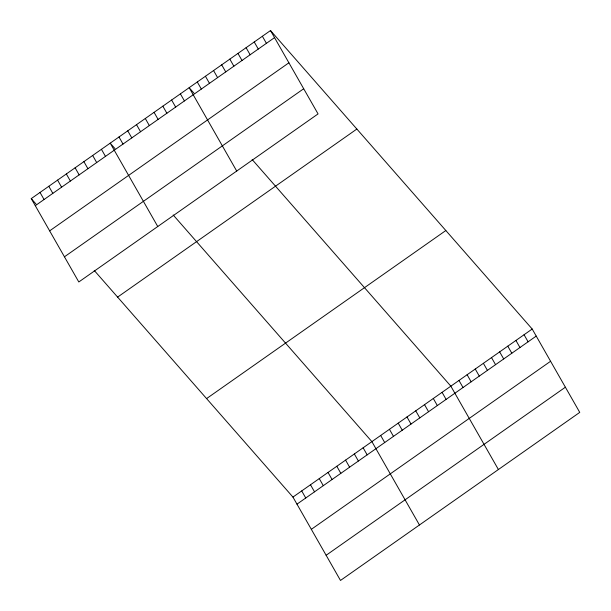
<?xml version="1.0" encoding="UTF-8"?>
<svg xmlns="http://www.w3.org/2000/svg" width="611" height="611" viewBox="0 0 611 611"><rect width="100%" height="100%" fill="white"/><g stroke="black" fill="none" stroke-linecap="round" stroke-linejoin="round"><path stroke-width="0.92" d="M270.505 30.55L318.056 113.913L78.804 281.976L31.253 198.613L270.505 30.55L532.196 329.024L579.747 412.387L340.495 580.45L292.944 497.087L94.224 270.436M35.285 205.686L274.545 37.622M49.651 230.859L288.904 62.796M64.445 256.803L303.698 88.74M117.61 297.106L356.862 129.043M206.587 398.586L445.839 230.523M292.944 497.087L532.196 329.024M296.977 504.159L536.229 336.096M311.335 529.332L550.587 361.269M326.129 555.277L565.381 387.214M193.962 93.162L189.166 87.694L236.717 171.057M252.129 159.509L450.849 386.16L498.4 469.531M115.005 148.626L110.209 143.15L157.76 226.521M173.18 214.973L371.893 441.623L419.444 524.986M31.253 198.613L36.049 204.082M524.062 334.736L528.095 341.809M515.928 340.449L519.961 347.522M507.787 346.162L511.827 353.234M499.653 351.875L503.693 358.947M491.519 357.595L495.552 364.668M483.385 363.308L487.418 370.381M475.251 369.021L479.284 376.093M467.117 374.734L471.15 381.806M458.983 380.447L463.016 387.519M262.371 36.263L266.411 43.335M254.237 41.976L258.27 49.048M246.103 47.696L250.136 54.769M442.074 392.323L446.106 399.395M237.969 53.409L242.002 60.481M433.306 398.487L437.339 405.559M229.835 59.122L233.868 66.194M424.53 404.65L428.563 411.722M221.701 64.835L225.734 71.907M415.755 410.813L419.795 417.886M213.567 70.548L217.6 77.62M406.987 416.977L411.02 424.049M205.433 76.26L209.466 83.333M398.212 423.14L402.244 430.213M197.3 81.981L201.332 89.053M389.436 429.296L393.476 436.369M380.668 435.46L384.701 442.532M180.39 93.857L184.423 100.93M171.615 100.013L175.655 107.085M363.125 447.787L367.158 454.859M162.847 106.177L166.879 113.249M354.349 453.95L358.382 461.022M154.071 112.34L158.104 119.412M345.574 460.114L349.607 467.186M145.296 118.503L149.336 125.576M336.806 466.269L340.839 473.342M136.528 124.667L140.561 131.739M328.031 472.433L332.063 479.505M127.752 130.83L131.785 137.903M319.255 478.596L323.295 485.669M118.985 136.986L123.017 144.059M310.487 484.76L314.52 491.832M301.712 490.923L305.744 497.996M101.434 149.313L105.466 156.385M92.666 155.477L96.698 162.549M83.89 161.64L87.923 168.712M75.115 167.804L79.155 174.876M66.347 173.967L70.38 181.039M57.571 180.123L61.604 187.195M48.804 186.286L52.836 193.359M40.028 192.45L44.061 199.522"/></g></svg>
